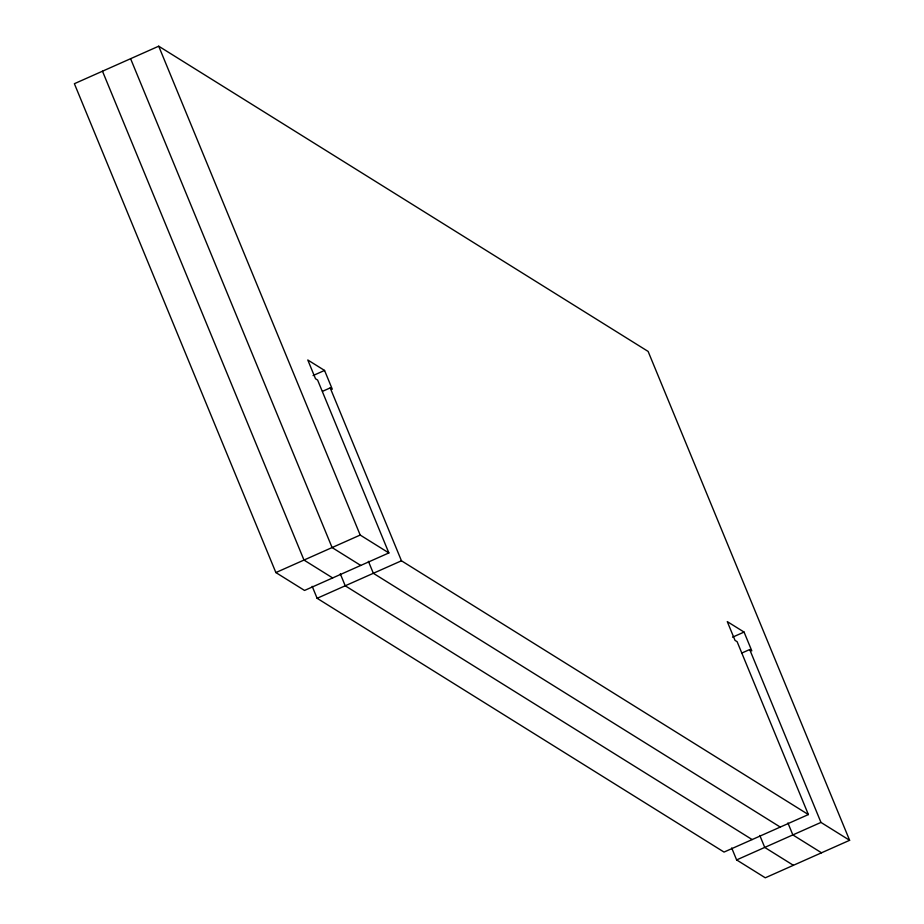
<?xml version="1.0" encoding="UTF-8"?>
<svg xmlns="http://www.w3.org/2000/svg" width="924" height="924" viewBox="0 0 924 924"><rect width="100%" height="100%" fill="white"/><g stroke="black" fill="none" stroke-linecap="round" stroke-linejoin="round"><path stroke-width="1.39" d="M731.692 847.955L736.624 859.921L765.291 877.8L849.618 840.297L648.128 351.432L158.709 46.2L74.382 83.703L275.872 572.568L304.539 590.448L388.865 552.933L317.613 380.064L315.511 378.748L307.784 359.979L324.555 370.443L332.293 389.212L330.203 387.907L322.534 391.314M313.063 375.56L324.555 370.443M275.872 572.568L360.198 535.054L388.865 552.933M317.117 598.29L401.455 560.787L808.373 814.564L724.035 852.078L317.117 598.29L312.185 586.324M732.559 637.19L744.063 632.074L751.801 650.842L749.699 649.537L742.041 652.945M736.624 859.921L820.962 822.418L849.618 840.297M744.063 632.074L727.28 621.609L735.019 640.378L737.121 641.683L808.373 814.564M360.753 565.442L332.097 547.562L130.596 58.697M780.26 827.072L373.342 573.284L368.41 561.318M821.517 852.794L792.85 834.915L787.918 822.949M332.652 577.939L303.984 560.059L102.483 71.206M752.148 839.569L345.229 585.793L340.298 573.827M793.404 865.303L764.737 847.424L759.805 835.446M749.699 649.537L820.962 822.418M330.203 387.907L401.455 560.787M158.709 46.2L360.198 535.054"/></g></svg>
